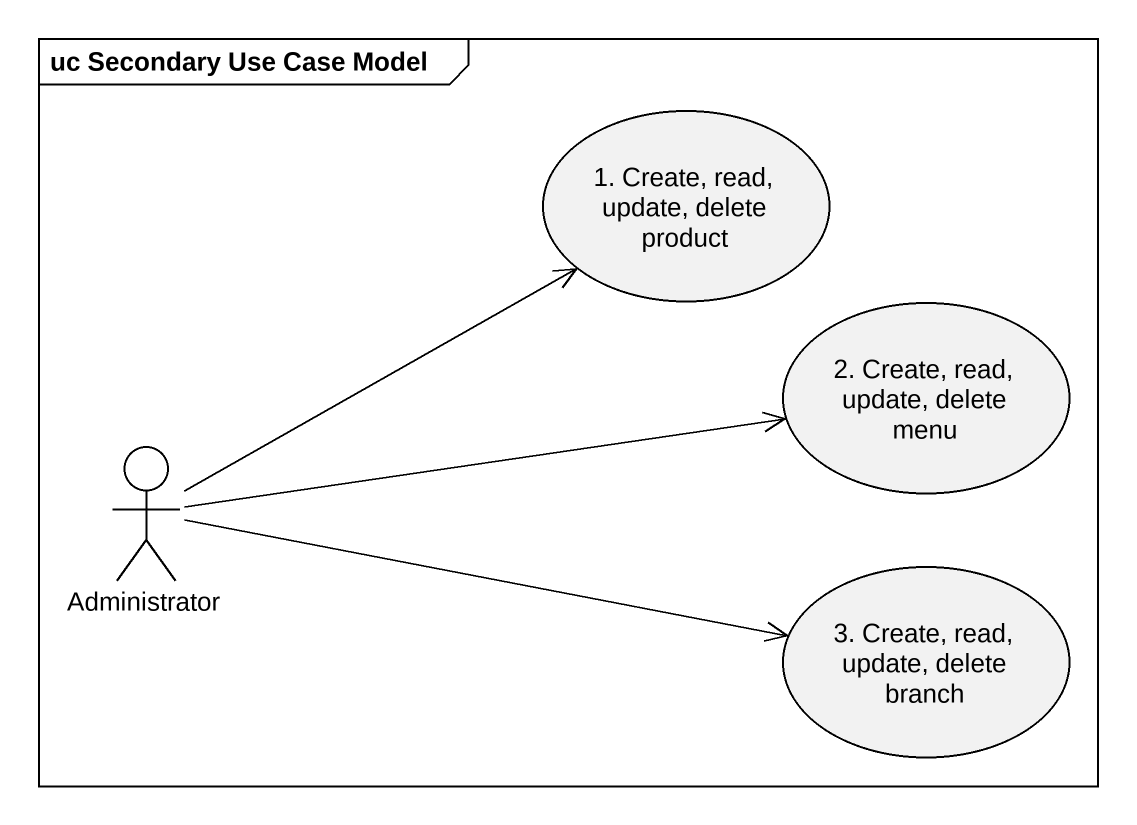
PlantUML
@startuml
mainframe uc Secondary Use Case Model
usecase "1. Create, read, update, delete product" as u1_Create_read_update_delete
usecase "2. Create, read, update, delete menu" as u2_Create_read_update_delete
actor Administrator
usecase "3. Create, read, update, delete branch" as u3_Create_read_update_delete
Administrator -up-> u1_Create_read_update_delete
Administrator -right-> u2_Create_read_update_delete
Administrator -right-> u3_Create_read_update_delete
@enduml
